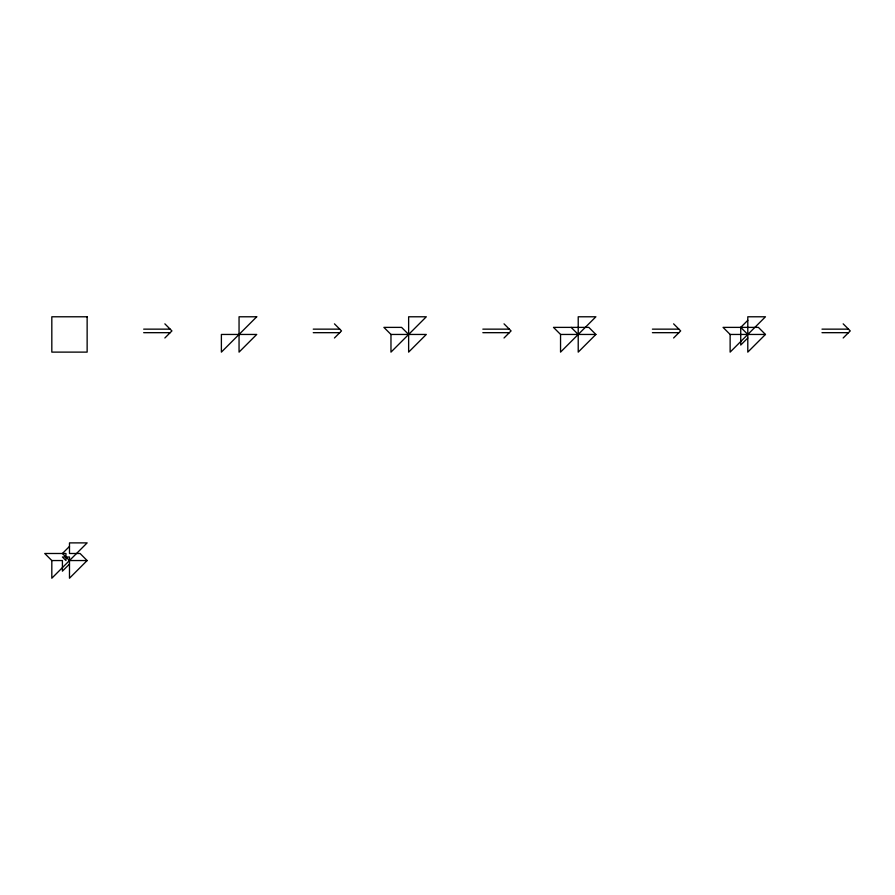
<?xml version="1.0" encoding="UTF-8"?>
<svg xmlns="http://www.w3.org/2000/svg" width="895" height="895" viewBox="0 0 895 895"><rect width="100%" height="100%" fill="white"/><g stroke="black" fill="none" stroke-linecap="round" stroke-linejoin="round"><path stroke-width="1.34" d="M164.87 337.986L171.929 330.915L164.87 323.845M69.486 546.42L62.415 553.49L69.486 560.55L87.139 560.55L80.08 553.49L69.486 553.49L69.486 542.885L87.139 542.885L51.82 578.215L51.82 560.55L44.75 553.49L65.95 553.49L65.95 560.55L62.415 557.014L69.486 557.014L69.486 578.215L87.139 560.55M69.486 564.085L62.415 571.155L62.415 560.55L51.82 560.55M334.45 337.986L341.51 330.915L334.45 323.845M504.03 337.986L511.09 330.915L504.03 323.845M595.88 334.45L578.215 352.115L578.215 316.785L595.88 316.785L560.55 352.115L560.55 334.45L553.49 327.38L588.821 327.38L595.88 334.45L560.55 334.45M673.611 337.986L680.67 330.915L673.611 323.845M747.795 337.986L740.736 345.045L740.736 327.38L747.795 320.32M765.46 334.45L747.795 352.115L747.795 316.785L765.46 316.785L730.13 352.115L730.13 334.45L723.071 327.38L758.389 327.38L765.46 334.45L730.13 334.45M843.179 337.986L850.25 330.915L843.179 323.845M143.67 329.147L170.173 329.147M313.25 329.147L339.742 329.147M482.83 329.147L509.322 329.147M652.41 329.147L678.902 329.147M821.99 329.147L848.482 329.147M143.67 332.683L170.173 332.683M313.25 332.683L339.742 332.683M482.83 332.683L509.322 332.683M652.41 332.683L678.902 332.683M821.99 332.683L848.482 332.683M390.97 334.45L426.3 334.45L408.635 352.115L408.635 316.785L426.3 316.785L390.97 352.115L390.97 334.45L383.91 327.38L401.575 327.38L408.635 334.45M740.736 327.38L747.795 334.45M571.155 327.38L578.215 334.45M256.72 316.785L221.389 352.115L221.389 334.45L256.72 334.45L239.054 352.115L239.054 316.785L256.72 316.785M87.139 316.785L51.82 316.785L51.82 352.115L87.139 352.115L87.139 316.785"/></g></svg>
